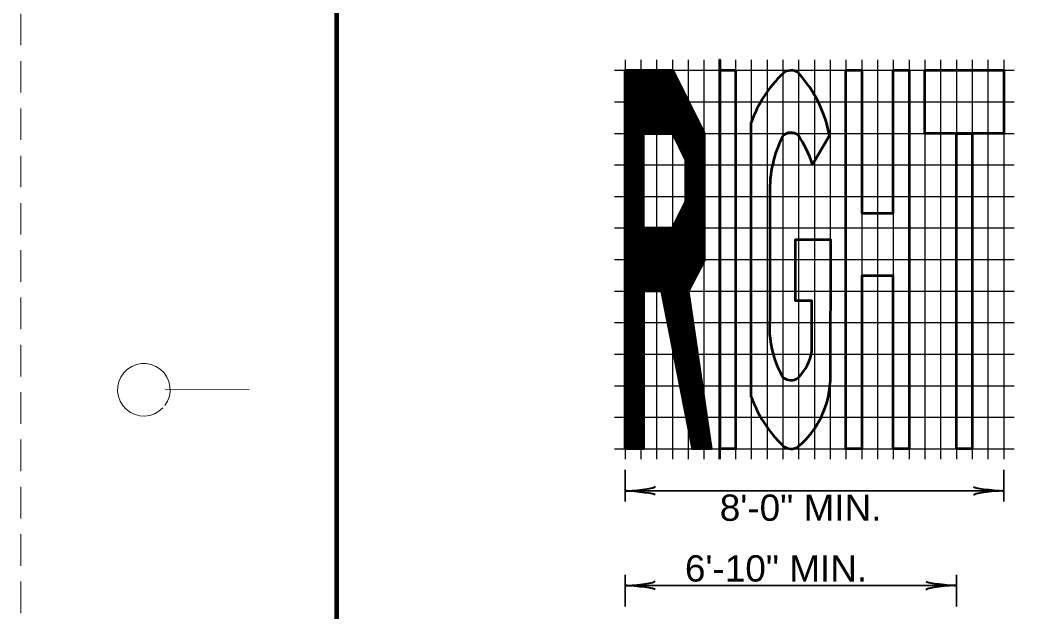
# Model space of a CAD drawing. Extents: x -66 to 614, y -59 to 381.
# Drawn here: x -65.7 to 30.5, y 260.8 to 317 of the extents above; entities that cross this region are included whole.
import ezdxf

# ---------------------------------------------------------------- set-up
doc = ezdxf.new("R2010")
doc.units = 0
doc.linetypes.add('MEDIUM_DASHED', pattern=[4.5, 3, -1.5])
doc.layers.add('1', color=7, linetype='Continuous', lineweight=53)
doc.layers.add('61', color=7, linetype='Continuous', lineweight=35)

msp = doc.modelspace()

# ---------------------------------------------------------------- linework, layer by layer
at = {"layer": '1', "linetype": 'MEDIUM_DASHED', "lineweight": 13}
msp.add_line((-65.654, 380.643), (-65.714, -59.397), dxfattribs=at)
at = {"layer": '1', "lineweight": 25}
for p, q in [((-8.21, 313.267), (-8.21, 275.267)), ((-6.71, 313.267), (-6.71, 275.267)), ((-5.21, 313.267), (-5.21, 275.267)), ((-3.71, 313.267), (-3.71, 275.267)), ((-2.21, 313.267), (-2.21, 275.267)), ((-0.71, 313.267), (-0.71, 275.267)), ((0.79, 313.267), (0.79, 275.267)), ((2.29, 313.267), (2.29, 275.267)), ((3.79, 313.267), (3.79, 275.267)), ((5.29, 313.267), (5.29, 275.267)), ((6.79, 313.267), (6.79, 275.267)), ((8.29, 313.267), (8.29, 275.267)), ((9.79, 313.267), (9.79, 275.267)), ((11.29, 313.267), (11.29, 275.267)), ((12.79, 313.267), (12.79, 275.267)), ((14.29, 313.267), (14.29, 275.267)), ((15.79, 313.267), (15.79, 275.267)), ((17.29, 313.267), (17.29, 275.267)), ((18.79, 313.267), (18.79, 275.267)), ((20.29, 313.267), (20.29, 275.267)), ((21.79, 313.267), (21.79, 275.267)), ((23.29, 313.267), (23.29, 275.267)), ((24.79, 313.267), (24.79, 275.267)), ((26.29, 313.267), (26.29, 275.267)), ((27.79, 313.267), (27.79, 275.267)), ((-9.21, 312.267), (28.79, 312.267)), ((-9.21, 309.267), (28.79, 309.267)), ((-9.21, 306.267), (28.79, 306.267)), ((-9.21, 303.267), (28.79, 303.267)), ((-9.21, 300.267), (28.79, 300.267)), ((-9.21, 297.267), (28.79, 297.267)), ((-9.21, 294.267), (28.79, 294.267)), ((-9.21, 291.267), (28.79, 291.267)), ((-9.21, 288.267), (28.79, 288.267)), ((-9.21, 285.267), (28.79, 285.267)), ((-9.21, 282.267), (28.79, 282.267)), ((-9.21, 279.267), (28.79, 279.267)), ((-9.21, 276.267), (28.79, 276.267))]:
    msp.add_line(p, q, dxfattribs=at)
at = {"layer": '1'}
for p, q in [((-8.21, 312.122), (-8.064, 312.267)), ((-8.21, 311.945), (-7.888, 312.267)), ((-8.21, 311.769), (-7.711, 312.267)), ((-8.21, 311.592), (-7.534, 312.267)), ((-8.21, 311.415), (-7.357, 312.267)), ((-8.21, 311.238), (-7.181, 312.267)), ((-8.21, 311.061), (-7.004, 312.267)), ((-8.21, 310.885), (-6.827, 312.267)), ((-8.21, 310.708), (-6.65, 312.267)), ((-8.21, 310.531), (-6.473, 312.267)), ((-8.21, 310.354), (-6.297, 312.267)), ((-8.21, 310.178), (-6.12, 312.267)), ((-8.21, 310.001), (-5.943, 312.267)), ((-8.21, 309.824), (-5.766, 312.267)), ((-8.21, 309.647), (-5.59, 312.267)), ((-8.21, 309.47), (-5.413, 312.267)), ((-8.21, 309.294), (-5.236, 312.267)), ((-8.21, 309.117), (-5.059, 312.267)), ((-8.21, 308.94), (-4.882, 312.267)), ((-8.21, 308.763), (-4.706, 312.267)), ((-8.21, 308.587), (-4.529, 312.267)), ((-8.21, 308.41), (-4.352, 312.267)), ((-8.21, 308.233), (-4.175, 312.267)), ((-8.21, 308.056), (-3.999, 312.267)), ((-8.21, 307.879), (-3.822, 312.267)), ((-8.21, 307.703), (-3.688, 312.224)), ((-8.21, 307.526), (-3.629, 312.107)), ((-8.21, 307.349), (-3.569, 311.989)), ((-8.21, 307.172), (-3.51, 311.872)), ((-8.21, 306.996), (-3.451, 311.754)), ((-8.21, 306.819), (-3.392, 311.637)), ((0.79, 312.267), (0.79, 276.267)), ((-8.21, 306.642), (-3.332, 311.519)), ((-8.21, 306.465), (-3.273, 311.402)), ((-8.21, 306.288), (-3.214, 311.284)), ((-8.21, 306.112), (-3.155, 311.167)), ((-8.21, 305.935), (-3.095, 311.049)), ((-8.21, 305.758), (-3.036, 310.932)), ((-8.21, 305.581), (-2.977, 310.814)), ((-8.21, 305.405), (-2.918, 310.697)), ((-8.21, 305.228), (-2.858, 310.579)), ((-8.21, 305.051), (-2.799, 310.462)), ((-8.21, 304.874), (-2.74, 310.344)), ((-8.21, 304.697), (-2.68, 310.227)), ((-8.21, 304.521), (-2.621, 310.109)), ((-6.29, 306.264), (-2.562, 309.991)), ((-6.114, 306.262), (-2.503, 309.874)), ((-5.939, 306.261), (-2.443, 309.757)), ((-5.764, 306.26), (-2.384, 309.639)), ((-5.588, 306.258), (-2.325, 309.522)), ((-5.413, 306.257), (-2.266, 309.404)), ((-5.237, 306.255), (-2.206, 309.286)), ((-5.062, 306.254), (-2.147, 309.169)), ((-4.887, 306.252), (-2.088, 309.051)), ((-4.711, 306.251), (-2.029, 308.934)), ((-4.536, 306.25), (-1.969, 308.816)), ((-4.361, 306.248), (-1.91, 308.699)), ((-4.185, 306.247), (-1.851, 308.581)), ((-4.01, 306.245), (-1.792, 308.464)), ((-3.835, 306.244), (-1.732, 308.346)), ((-3.674, 306.228), (-1.673, 308.229)), ((-3.615, 306.11), (-1.614, 308.111)), ((-3.557, 305.991), (-1.554, 307.994)), ((-3.499, 305.873), (-1.495, 307.876)), ((-3.44, 305.755), (-1.436, 307.759)), ((-3.382, 305.636), (-1.377, 307.641)), ((-3.323, 305.518), (-1.317, 307.524)), ((-3.265, 305.399), (-1.258, 307.406)), ((-3.207, 305.281), (-1.199, 307.289)), ((-3.148, 305.163), (-1.14, 307.171)), ((-3.09, 305.044), (-1.08, 307.054)), ((-3.031, 304.926), (-1.021, 306.936)), ((-2.973, 304.808), (-0.962, 306.819)), ((3.79, 281.219), (3.79, 307.307)), ((-8.21, 304.344), (-6.46, 306.094)), ((-8.21, 304.167), (-6.46, 305.917)), ((-2.915, 304.689), (-0.903, 306.701)), ((-2.856, 304.571), (-0.843, 306.584)), ((-2.798, 304.452), (-0.784, 306.466)), ((-2.739, 304.334), (-0.725, 306.349)), ((-2.681, 304.216), (-0.695, 306.201)), ((-2.623, 304.097), (-0.695, 306.025)), ((-2.564, 303.979), (-0.695, 305.848)), ((11.223, 306.057), (9.615, 303.315)), ((-8.21, 303.99), (-6.46, 305.74)), ((-8.21, 303.814), (-6.46, 305.564)), ((-8.21, 303.637), (-6.46, 305.387)), ((-8.21, 303.46), (-6.46, 305.21)), ((-8.21, 303.283), (-6.46, 305.033)), ((-2.506, 303.861), (-0.695, 305.671)), ((-2.46, 303.73), (-0.695, 305.494)), ((-2.46, 303.553), (-0.695, 305.317)), ((-2.46, 303.376), (-0.695, 305.141)), ((-2.46, 303.2), (-0.695, 304.964)), ((-8.21, 303.106), (-6.46, 304.856)), ((-8.21, 302.93), (-6.46, 304.68)), ((-8.21, 302.753), (-6.46, 304.503)), ((-8.21, 302.576), (-6.46, 304.326)), ((-8.21, 302.399), (-6.46, 304.149)), ((-8.21, 302.223), (-6.46, 303.973)), ((-2.46, 303.023), (-0.695, 304.787)), ((-2.46, 302.846), (-0.695, 304.61)), ((-2.46, 302.669), (-0.695, 304.434)), ((-2.46, 302.493), (-0.695, 304.257)), ((-2.46, 302.316), (-0.695, 304.08)), ((-8.21, 302.046), (-6.46, 303.796)), ((-8.21, 301.869), (-6.46, 303.619)), ((-8.21, 301.692), (-6.46, 303.442)), ((-8.21, 301.515), (-6.46, 303.265)), ((-8.21, 301.339), (-6.46, 303.089)), ((-2.46, 302.139), (-0.695, 303.903)), ((-2.46, 301.962), (-0.695, 303.726)), ((-2.46, 301.785), (-0.695, 303.55)), ((-2.46, 301.609), (-0.695, 303.373)), ((-2.46, 301.432), (-0.695, 303.196)), ((-2.46, 301.255), (-0.695, 303.019)), ((-8.21, 301.162), (-6.46, 302.912)), ((-8.21, 300.985), (-6.46, 302.735)), ((-8.21, 300.808), (-6.46, 302.558)), ((-8.21, 300.632), (-6.46, 302.382)), ((-8.21, 300.455), (-6.46, 302.205)), ((-8.21, 300.278), (-6.46, 302.028)), ((-2.46, 301.078), (-0.695, 302.843)), ((-2.46, 300.901), (-0.695, 302.666)), ((-2.46, 300.725), (-0.695, 302.489)), ((-2.46, 300.548), (-0.695, 302.312)), ((-2.46, 300.371), (-0.695, 302.135)), ((-8.21, 300.101), (-6.46, 301.851)), ((-8.21, 299.924), (-6.46, 301.674)), ((-8.21, 299.748), (-6.46, 301.498)), ((-8.21, 299.571), (-6.46, 301.321)), ((-8.21, 299.394), (-6.46, 301.144)), ((-2.902, 298.868), (-0.695, 301.075)), ((-2.731, 299.216), (-0.695, 301.252)), ((-2.559, 299.564), (-0.695, 301.428)), ((-2.46, 300.194), (-0.695, 301.959)), ((-2.46, 300.018), (-0.695, 301.782)), ((-2.46, 299.841), (-0.695, 301.605)), ((-8.21, 299.217), (-6.46, 300.967)), ((-8.21, 299.041), (-6.46, 300.791)), ((-8.21, 298.864), (-6.46, 300.614)), ((-8.21, 298.687), (-6.46, 300.437)), ((-8.21, 298.51), (-6.46, 300.26)), ((-8.21, 292.677), (-0.695, 300.191)), ((-8.21, 298.334), (-6.46, 300.084)), ((-3.587, 297.476), (-0.695, 300.368)), ((-3.416, 297.824), (-0.695, 300.544)), ((-3.245, 298.172), (-0.695, 300.721)), ((-3.073, 298.52), (-0.695, 300.898)), ((5.54, 300.557), (5.54, 288.557)), ((-8.21, 292.5), (-0.695, 300.014)), ((-8.21, 298.157), (-6.46, 299.907)), ((-8.21, 292.323), (-0.695, 299.837)), ((-8.21, 297.98), (-6.46, 299.73)), ((-8.21, 292.146), (-0.695, 299.661)), ((-8.21, 297.803), (-6.46, 299.553)), ((-8.21, 291.97), (-0.695, 299.484)), ((-8.21, 297.626), (-6.46, 299.376)), ((-8.21, 291.793), (-0.695, 299.307)), ((-8.21, 297.45), (-6.46, 299.2)), ((-8.21, 291.616), (-0.695, 299.13)), ((-8.21, 297.273), (-6.46, 299.023)), ((-8.21, 291.439), (-0.695, 298.954)), ((-8.21, 297.096), (-6.46, 298.846)), ((-8.21, 291.262), (-0.695, 298.777)), ((-8.21, 296.919), (-6.46, 298.669)), ((-8.21, 291.086), (-0.695, 298.6)), ((-8.21, 296.743), (-6.46, 298.493)), ((-8.21, 290.909), (-0.695, 298.423)), ((-8.21, 296.566), (-6.46, 298.316)), ((-8.21, 290.732), (-0.695, 298.246)), ((-8.21, 296.389), (-6.46, 298.139)), ((-8.21, 290.555), (-0.695, 298.07)), ((-8.21, 296.212), (-6.46, 297.962)), ((-8.21, 290.379), (-0.695, 297.893)), ((-8.21, 296.035), (-6.46, 297.785)), ((-8.21, 290.202), (-0.695, 297.716)), ((-8.21, 295.859), (-6.46, 297.609)), ((-8.21, 290.025), (-0.695, 297.539)), ((-8.21, 295.682), (-6.46, 297.432)), ((-8.21, 289.848), (-0.695, 297.363)), ((-8.21, 295.505), (-6.449, 297.265)), ((-8.21, 295.328), (-6.273, 297.264)), ((-8.21, 295.151), (-6.098, 297.263)), ((-8.21, 294.975), (-5.922, 297.262)), ((-8.21, 294.798), (-5.747, 297.261)), ((-8.21, 294.621), (-5.571, 297.26)), ((-8.21, 294.444), (-5.395, 297.259)), ((-8.21, 294.268), (-5.22, 297.258)), ((-8.21, 294.091), (-5.044, 297.257)), ((-8.21, 293.914), (-4.868, 297.255)), ((-8.21, 293.737), (-4.693, 297.254)), ((-8.21, 293.56), (-4.517, 297.253)), ((-8.21, 293.384), (-4.341, 297.252)), ((-8.21, 293.207), (-4.166, 297.251)), ((-8.21, 293.03), (-3.99, 297.25)), ((-8.21, 292.853), (-3.814, 297.249)), ((-8.21, 289.671), (-0.695, 297.186)), ((-6.437, 291.267), (-0.695, 297.009)), ((-6.26, 291.267), (-0.695, 296.832)), ((-6.083, 291.267), (-0.695, 296.655)), ((-5.907, 291.267), (-0.695, 296.479)), ((-5.73, 291.267), (-0.695, 296.302)), ((-5.553, 291.267), (-0.695, 296.125)), ((-5.376, 291.267), (-0.695, 295.948)), ((-5.2, 291.267), (-0.695, 295.772)), ((-5.023, 291.267), (-0.695, 295.595)), ((-4.846, 291.267), (-0.695, 295.418)), ((-4.703, 291.233), (-0.695, 295.241)), ((-4.674, 291.086), (-0.695, 295.065)), ((-4.645, 290.938), (-0.695, 294.888)), ((-4.616, 290.79), (-0.695, 294.711)), ((-4.587, 290.642), (-0.695, 294.534)), ((-4.559, 290.494), (-0.695, 294.357)), ((-4.53, 290.346), (-0.695, 294.181)), ((-4.501, 290.198), (-0.871, 293.828)), ((-4.472, 290.05), (-1.062, 293.46)), ((-4.443, 289.902), (-1.253, 293.093)), ((-4.414, 289.755), (-1.443, 292.725)), ((-4.385, 289.607), (-1.634, 292.358)), ((-4.356, 289.459), (-1.825, 291.99)), ((-4.327, 289.311), (-2.016, 291.623)), ((-8.21, 289.495), (-6.46, 291.245)), ((-8.21, 289.318), (-6.46, 291.068)), ((-8.21, 289.141), (-6.46, 290.891)), ((-8.21, 288.964), (-6.46, 290.714)), ((-8.21, 288.788), (-6.46, 290.538)), ((-4.299, 289.163), (-2.195, 291.267)), ((-4.27, 289.015), (-2.173, 291.112)), ((-4.241, 288.867), (-2.151, 290.958)), ((-4.212, 288.719), (-2.128, 290.803)), ((-4.183, 288.572), (-2.106, 290.649)), ((-4.154, 288.424), (-2.084, 290.494)), ((-8.21, 288.611), (-6.46, 290.361)), ((-8.21, 288.434), (-6.46, 290.184)), ((-8.21, 288.257), (-6.46, 290.007)), ((-8.21, 288.08), (-6.46, 289.83)), ((-8.21, 287.904), (-6.46, 289.654)), ((-4.125, 288.276), (-2.061, 290.34)), ((-4.096, 288.128), (-2.039, 290.185)), ((-4.067, 287.98), (-2.017, 290.031)), ((-4.039, 287.832), (-1.994, 289.876)), ((-4.01, 287.684), (-1.972, 289.722)), ((-3.981, 287.536), (-1.95, 289.567)), ((-8.21, 287.727), (-6.46, 289.477)), ((-8.21, 287.55), (-6.46, 289.3)), ((-8.21, 287.373), (-6.46, 289.123)), ((-8.21, 287.197), (-6.46, 288.947)), ((-8.21, 287.02), (-6.46, 288.77)), ((-8.21, 286.843), (-6.46, 288.593)), ((-3.952, 287.388), (-1.927, 289.413)), ((-3.923, 287.24), (-1.905, 289.258)), ((-3.894, 287.093), (-1.883, 289.104)), ((-3.865, 286.945), (-1.861, 288.949)), ((-3.836, 286.797), (-1.838, 288.795)), ((-3.807, 286.649), (-1.816, 288.64)), ((-8.21, 286.666), (-6.46, 288.416)), ((-8.21, 286.489), (-6.46, 288.239)), ((-8.21, 286.313), (-6.46, 288.063)), ((-8.21, 286.136), (-6.46, 287.886)), ((-8.21, 285.959), (-6.46, 287.709)), ((-3.779, 286.501), (-1.794, 288.486)), ((-3.75, 286.353), (-1.771, 288.332)), ((-3.721, 286.205), (-1.749, 288.177)), ((-3.692, 286.057), (-1.727, 288.023)), ((-3.663, 285.909), (-1.704, 287.868)), ((-3.634, 285.762), (-1.682, 287.714)), ((-3.605, 285.614), (-1.66, 287.559)), ((-8.21, 285.782), (-6.46, 287.532)), ((-8.21, 285.606), (-6.46, 287.356)), ((-8.21, 285.429), (-6.46, 287.179)), ((-8.21, 285.252), (-6.46, 287.002)), ((-8.21, 285.075), (-6.46, 286.825)), ((-8.21, 284.899), (-6.46, 286.649)), ((-3.576, 285.466), (-1.637, 287.405)), ((-3.547, 285.318), (-1.615, 287.25)), ((-3.519, 285.17), (-1.593, 287.096)), ((-3.49, 285.022), (-1.571, 286.941)), ((-3.461, 284.874), (-1.548, 286.787)), ((-3.432, 284.726), (-1.526, 286.632)), ((-8.21, 284.722), (-6.46, 286.472)), ((-8.21, 284.545), (-6.46, 286.295)), ((-8.21, 284.368), (-6.46, 286.118)), ((-8.21, 284.191), (-6.46, 285.941)), ((-8.21, 284.015), (-6.46, 285.765)), ((-3.403, 284.578), (-1.504, 286.478)), ((-3.374, 284.431), (-1.481, 286.323)), ((-3.345, 284.283), (-1.459, 286.169)), ((-3.316, 284.135), (-1.437, 286.014)), ((-3.288, 283.987), (-1.414, 285.86)), ((-3.259, 283.839), (-1.392, 285.705)), ((-8.21, 283.838), (-6.46, 285.588)), ((-8.21, 283.661), (-6.46, 285.411)), ((-8.21, 283.484), (-6.46, 285.234)), ((-8.21, 283.308), (-6.46, 285.058)), ((-8.21, 283.131), (-6.46, 284.881)), ((-8.21, 282.954), (-6.46, 284.704)), ((-3.23, 283.691), (-1.37, 285.551)), ((-3.201, 283.543), (-1.347, 285.397)), ((-3.172, 283.395), (-1.325, 285.242)), ((-3.143, 283.247), (-1.303, 285.088)), ((-3.114, 283.1), (-1.281, 284.933)), ((-3.085, 282.952), (-1.258, 284.779)), ((-8.21, 282.777), (-6.46, 284.527)), ((-8.21, 282.6), (-6.46, 284.35)), ((-8.21, 282.424), (-6.46, 284.174)), ((-8.21, 282.247), (-6.46, 283.997)), ((-8.21, 282.07), (-6.46, 283.82)), ((-3.056, 282.804), (-1.236, 284.624)), ((-3.028, 282.656), (-1.214, 284.47)), ((-2.999, 282.508), (-1.191, 284.315)), ((-2.97, 282.36), (-1.169, 284.161)), ((-2.941, 282.212), (-1.147, 284.006)), ((-2.912, 282.064), (-1.125, 283.852)), ((-8.21, 281.893), (-6.46, 283.643)), ((-8.21, 281.716), (-6.46, 283.466)), ((-8.21, 281.54), (-6.46, 283.29)), ((-8.21, 281.363), (-6.46, 283.113)), ((-8.21, 281.186), (-6.46, 282.936)), ((-8.21, 281.009), (-6.46, 282.759)), ((-2.883, 281.916), (-1.102, 283.697)), ((-2.854, 281.769), (-1.08, 283.543)), ((-2.825, 281.621), (-1.058, 283.388)), ((-2.796, 281.473), (-1.035, 283.234)), ((-2.768, 281.325), (-1.013, 283.079)), ((-2.739, 281.177), (-0.991, 282.925)), ((-2.71, 281.029), (-0.968, 282.771)), ((-8.21, 280.833), (-6.46, 282.583)), ((-8.21, 280.656), (-6.46, 282.406)), ((-8.21, 280.479), (-6.46, 282.229)), ((-8.21, 280.302), (-6.46, 282.052)), ((-8.21, 280.125), (-6.46, 281.875)), ((-2.681, 280.881), (-0.946, 282.616)), ((-2.652, 280.733), (-0.924, 282.462)), ((-2.623, 280.585), (-0.901, 282.307)), ((-2.594, 280.438), (-0.879, 282.153)), ((-2.565, 280.29), (-0.857, 281.998)), ((-2.536, 280.142), (-0.835, 281.844)), ((-8.21, 279.949), (-6.46, 281.699)), ((-8.21, 279.772), (-6.46, 281.522)), ((-8.21, 279.595), (-6.46, 281.345)), ((-8.21, 279.418), (-6.46, 281.168)), ((-8.21, 279.242), (-6.46, 280.992)), ((-2.508, 279.994), (-0.812, 281.689)), ((-2.479, 279.846), (-0.79, 281.535)), ((-2.45, 279.698), (-0.768, 281.38)), ((-2.421, 279.55), (-0.745, 281.226)), ((-2.392, 279.402), (-0.723, 281.071)), ((-2.363, 279.254), (-0.701, 280.917)), ((-8.21, 279.065), (-6.46, 280.815)), ((-8.21, 278.888), (-6.46, 280.638)), ((-8.21, 278.711), (-6.46, 280.461)), ((-8.21, 278.534), (-6.46, 280.284)), ((-8.21, 278.358), (-6.46, 280.108)), ((-8.21, 278.181), (-6.46, 279.931)), ((-2.334, 279.107), (-0.678, 280.762)), ((-2.305, 278.959), (-0.656, 280.608)), ((-2.276, 278.811), (-0.634, 280.453)), ((-2.248, 278.663), (-0.611, 280.299)), ((-2.219, 278.515), (-0.589, 280.145)), ((-2.19, 278.367), (-0.567, 279.99)), ((-8.21, 278.004), (-6.46, 279.754)), ((-8.21, 277.827), (-6.46, 279.577)), ((-8.21, 277.651), (-6.46, 279.401)), ((-8.21, 277.474), (-6.46, 279.224)), ((-8.21, 277.297), (-6.46, 279.047)), ((-2.161, 278.219), (-0.544, 279.836)), ((-2.132, 278.071), (-0.522, 279.681)), ((-2.103, 277.923), (-0.5, 279.527)), ((-2.074, 277.776), (-0.478, 279.372)), ((-2.045, 277.628), (-0.455, 279.218)), ((-2.016, 277.48), (-0.433, 279.063)), ((-1.988, 277.332), (-0.411, 278.909)), ((-8.21, 277.12), (-6.46, 278.87)), ((-8.21, 276.943), (-6.46, 278.693)), ((-8.21, 276.767), (-6.46, 278.517)), ((-8.21, 276.59), (-6.46, 278.34)), ((-8.21, 276.413), (-6.46, 278.163)), ((-8.179, 276.267), (-6.46, 277.986)), ((-1.959, 277.184), (-0.388, 278.754)), ((-1.93, 277.036), (-0.366, 278.6)), ((-1.901, 276.888), (-0.344, 278.445)), ((-1.872, 276.74), (-0.322, 278.291)), ((-1.843, 276.592), (-0.299, 278.136)), ((-1.814, 276.445), (-0.277, 277.982)), ((-8.002, 276.267), (-6.46, 277.81)), ((-7.825, 276.267), (-6.46, 277.633)), ((-7.648, 276.267), (-6.46, 277.456)), ((-7.472, 276.267), (-6.46, 277.279)), ((-7.295, 276.267), (-6.46, 277.102)), ((-1.785, 276.297), (-0.255, 277.827)), ((-1.646, 276.26), (-0.232, 277.673)), ((-1.469, 276.26), (-0.21, 277.519)), ((-1.292, 276.26), (-0.188, 277.364)), ((-1.115, 276.26), (-0.165, 277.21)), ((-0.939, 276.26), (-0.143, 277.055)), ((-7.118, 276.267), (-6.46, 276.926)), ((-6.941, 276.267), (-6.46, 276.749)), ((-6.765, 276.267), (-6.46, 276.572)), ((-6.588, 276.267), (-6.46, 276.395)), ((-0.762, 276.26), (-0.121, 276.901)), ((-0.585, 276.26), (-0.098, 276.746)), ((-0.408, 276.26), (-0.076, 276.592)), ((-0.231, 276.26), (-0.054, 276.437)), ((-0.055, 276.26), (-0.032, 276.283))]:
    msp.add_line(p, q, dxfattribs=at)
at = {"layer": '1', "lineweight": 35}
for p, q in [((-8.21, 274.267), (-8.21, 271.267)), ((27.79, 274.267), (27.79, 271.267)), ((-8.21, 272.267), (27.79, 272.267)), ((-8.21, 264.267), (-8.21, 261.267)), ((23.29, 264.267), (23.29, 261.267)), ((-8.21, 263.267), (23.29, 263.267))]:
    msp.add_line(p, q, dxfattribs=at)
at = {"layer": '1'}
for points in [[(0.79, 275.267), (0.79, 313.267), (0.79, 312.267)], [(0.79, 312.267), (2.29, 312.267), (2.29, 276.267), (0.79, 276.267)], [(9.545, 285.557), (9.554, 290.341), (7.98, 290.341), (7.98, 296.161), (11.315, 296.161), (11.289, 282.604)]]:
    msp.add_lwpolyline(points, dxfattribs=at)
for points in [[(-8.21, 276.267), (-8.21, 312.267), (-3.71, 312.267), (-0.695, 306.29), (-0.695, 294.167), (-2.196, 291.275), (-0.028, 276.26), (-1.778, 276.26), (-4.71, 291.267), (-6.46, 291.267), (-6.46, 276.267)], [(12.79, 312.267), (14.29, 312.267), (14.29, 298.682), (17.29, 298.682), (17.29, 312.267), (18.79, 312.267), (18.79, 276.267), (17.29, 276.267), (17.29, 292.716), (14.29, 292.716), (14.29, 276.267), (12.79, 276.267)], [(20.29, 312.267), (27.79, 312.267), (27.79, 306.267), (20.29, 306.267)], [(-6.46, 297.266), (-6.46, 306.265), (-3.681, 306.243), (-2.46, 303.767), (-2.46, 299.767), (-3.699, 297.248)], [(24.79, 306.267), (24.79, 276.267), (23.29, 276.267), (23.29, 306.267)]]:
    msp.add_lwpolyline(points, close=True, dxfattribs=at)
for centre, radius, start, end in [((14.966, 303.355), 11.854, 133.60875, 160.52872), ((7.578, 311.128), 1.13, 50.94728, 134.18045), ((-0.802, 303.825), 12.231, 10.51493, 41.97706), ((17.353, 300.749), 11.814, 153.60443, 180.93249), ((7.557, 305.227), 1.104, 49.70061, 135.4296), ((-0.895, 299.89), 11.053, 18.04803, 33.98387), ((15.016, 287.837), 9.503, 175.65357, 209.80952), ((5.031, 286.268), 4.569, 315.14519, 351.04537), ((7.557, 283.887), 1.104, 224.5704, 310.29939), ((2.805, 283.006), 8.494, 310.22435, 357.28983), ((14.966, 285.17), 11.854, 199.47128, 226.39125), ((7.578, 277.396), 1.129, 225.79018, 309.1188)]:
    msp.add_arc(centre, radius, start, end, dxfattribs=at)
at = {"layer": '1', "lineweight": 40}
for centre, major_axis, ratio, start_param, end_param in [((-7.089, 272.056), (-1.756, 0.176), 0.07063, 3.140715, 5.41811), ((-7.089, 272.056), (-1.756, 0.176), 0.07063, 3.140715, 5.41811), ((-7.118, 272.543), (-1.786, -0.156), 0.122415, 0.896353, 3.141593), ((-7.118, 272.543), (-1.786, -0.156), 0.122415, 0.896353, 3.141593), ((26.699, 271.991), (1.786, 0.156), 0.122415, 0.896353, 3.141593), ((26.699, 271.991), (1.786, 0.156), 0.122415, 0.896353, 3.141593), ((26.67, 272.479), (1.756, -0.176), 0.07063, 3.140715, 5.41811), ((26.67, 272.479), (1.756, -0.176), 0.07063, 3.140715, 5.41811), ((-7.118, 263.543), (-1.786, -0.156), 0.122415, 0.896353, 3.141593), ((-7.118, 263.543), (-1.786, -0.156), 0.122415, 0.896353, 3.141593), ((22.17, 263.479), (1.756, -0.176), 0.07063, 3.140715, 5.41811), ((-7.089, 263.056), (-1.756, 0.176), 0.07063, 3.140715, 5.41811), ((-7.089, 263.056), (-1.756, 0.176), 0.07063, 3.140715, 5.41811), ((22.199, 262.991), (1.786, 0.156), 0.122415, 0.896353, 3.141593)]:
    msp.add_ellipse(centre, major_axis=major_axis, ratio=ratio, start_param=start_param, end_param=end_param, dxfattribs=at)
at = {"layer": '61', "lineweight": 13}
msp.add_line((-51.934, 281.883), (-43.954, 281.903), dxfattribs=at)
at = {"layer": '61', "lineweight": 158}
msp.add_lwpolyline([(603.386, 370.643), (-35.654, 370.643), (-35.654, -49.377)], dxfattribs=at)
at = {"layer": '61', "lineweight": 13}
msp.add_arc((-53.956, 281.884), 2.5, 323.13009, 316.23216, dxfattribs=at)

# ---------------------------------------------------------------- texts
at = {"layer": '1', "width": 1.05}
for s, p in [('8\'-0" MIN.', (0.792, 269.417)), ('6\'-10" MIN.', (-2.519, 263.641))]:
    msp.add_text(s, height=2.5, dxfattribs=at).set_placement(p)

doc.saveas('drawing.dxf')
